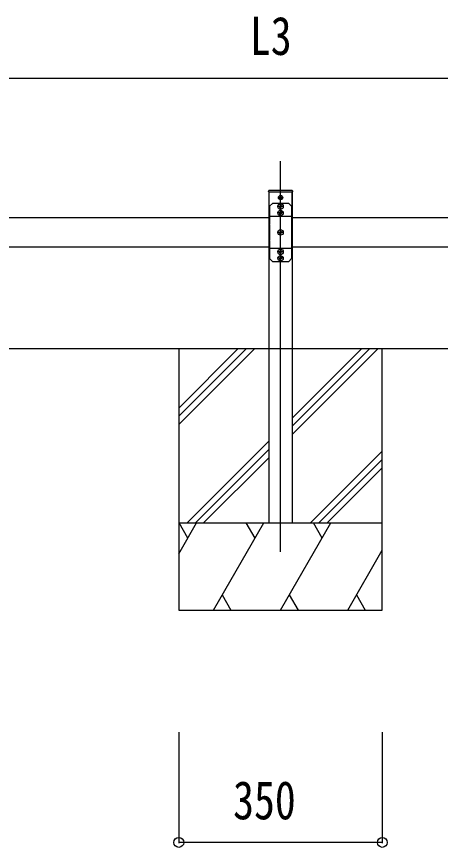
# Model space of a CAD drawing. Units: millimetres, scale not verified. Extents: x -8410 to 8410, y -5941 to 5943.
# Drawn here: x -1529 to -800, y -4326 to -2896 of the extents above; entities that cross this region are included whole.
import ezdxf
from ezdxf.enums import TextEntityAlignment as Align

# ---------------------------------------------------------------- set-up
doc = ezdxf.new("R2010")
doc.units = ezdxf.units.MM
doc.header["$LTSCALE"] = 30
for name, color, linetype in [('0-4_YKK_12', 2, 'Continuous'), ('0-5_YKK_13', 4, 'Continuous'), ('0-6_YKK_A1', 4, 'Continuous'), ('0-7_YKK_D', 6, 'Continuous')]:
    doc.layers.add(name, color=color, linetype=linetype)
doc.styles.add('ＭＳ ゴシック', font='')
doc.styles.get('ＭＳ ゴシック').set_extended_font_data('MS Gothic')

msp = doc.modelspace()

# ---------------------------------------------------------------- linework, layer by layer
at = {"layer": '0-4_YKK_12'}
for p, q in [((-1074.8, -3817.89), (-1074.8, -3145.39)), ((-1078.95, -3207.89), (-1070.65, -3207.89)), ((-1074.8, -3212.04), (-1074.8, -3203.74)), ((-1069.07, -3223.39), (-1080.54, -3223.39)), ((-1074.8, -3229.13), (-1074.8, -3217.66)), ((-1074.8, -3240.13), (-1074.8, -3228.66)), ((-1069.07, -3234.39), (-1080.54, -3234.39)), ((-1069.07, -3267.89), (-1080.54, -3267.89)), ((-1074.8, -3273.63), (-1074.8, -3262.16)), ((-1069.07, -3301.39), (-1080.54, -3301.39)), ((-1074.8, -3307.13), (-1074.8, -3295.66)), ((-1069.07, -3312.39), (-1080.54, -3312.39)), ((-1074.8, -3318.13), (-1074.8, -3306.66))]:
    msp.add_line(p, q, dxfattribs=at)
at = {"layer": '0-5_YKK_13'}
for p, q in [((-1095.3, -3197.89), (-1095.21, -3196.33)), ((-1094.31, -3197.89), (-1095.3, -3197.89)), ((-1094.31, -3197.89), (-1055.3, -3197.89)), ((-1094.21, -3195.39), (-1055.4, -3195.39)), ((-1076.85, -3207.54), (-1076.85, -3208.24)), ((-1076.85, -3207.54), (-1075.65, -3207.54)), ((-1076.85, -3208.24), (-1075.65, -3208.24)), ((-1075.15, -3205.84), (-1074.45, -3205.84)), ((-1075.15, -3205.84), (-1075.15, -3207.04)), ((-1075.15, -3208.74), (-1075.15, -3209.94)), ((-1075.15, -3209.94), (-1074.45, -3209.94)), ((-1074.45, -3205.84), (-1074.45, -3207.04)), ((-1074.45, -3208.74), (-1074.45, -3209.94)), ((-1073.95, -3207.54), (-1072.75, -3207.54)), ((-1073.95, -3208.24), (-1072.75, -3208.24)), ((-1072.75, -3207.54), (-1072.75, -3208.24)), ((-1088.8, -3217.89), (-1093.8, -3222.89)), ((-1093.8, -3222.89), (-1093.8, -3253.18)), ((-1075.52, -3217.89), (-1088.8, -3217.89)), ((-1077.18, -3222.8), (-1076.14, -3222.78)), ((-1077.18, -3223.99), (-1076.14, -3224)), ((-1076.14, -3222.78), (-1075.53, -3222.66)), ((-1076.14, -3224), (-1075.53, -3224.12)), ((-1075.42, -3222.05), (-1075.53, -3222.66)), ((-1075.42, -3224.73), (-1075.53, -3224.12)), ((-1075.4, -3221.02), (-1075.42, -3222.05)), ((-1075.4, -3225.77), (-1075.42, -3224.73)), ((-1074.21, -3221.02), (-1074.19, -3222.05)), ((-1074.21, -3225.77), (-1074.19, -3224.73)), ((-1074.19, -3222.05), (-1074.07, -3222.66)), ((-1074.19, -3224.73), (-1074.07, -3224.12)), ((-1060.8, -3217.89), (-1074.09, -3217.89)), ((-1073.47, -3222.78), (-1074.07, -3222.66)), ((-1073.47, -3224), (-1074.07, -3224.12)), ((-1072.43, -3222.8), (-1073.47, -3222.78)), ((-1072.43, -3223.99), (-1073.47, -3224)), ((-1060.8, -3217.89), (-1055.8, -3222.89)), ((-1055.8, -3222.89), (-1055.8, -3253.18)), ((-1055.8, -3240.29), (-1093.8, -3240.29)), ((-1077.18, -3233.8), (-1076.14, -3233.78)), ((-1077.18, -3234.99), (-1076.14, -3235)), ((-1076.14, -3233.78), (-1075.53, -3233.66)), ((-1076.14, -3235), (-1075.53, -3235.12)), ((-1075.42, -3233.05), (-1075.53, -3233.66)), ((-1075.42, -3235.73), (-1075.53, -3235.12)), ((-1075.4, -3232.02), (-1075.42, -3233.05)), ((-1075.4, -3236.77), (-1075.42, -3235.73)), ((-1074.21, -3232.02), (-1074.19, -3233.05)), ((-1074.21, -3236.77), (-1074.19, -3235.73)), ((-1074.19, -3233.05), (-1074.07, -3233.66)), ((-1074.19, -3235.73), (-1074.07, -3235.12)), ((-1073.47, -3233.78), (-1074.07, -3233.66)), ((-1073.47, -3235), (-1074.07, -3235.12)), ((-1072.43, -3233.8), (-1073.47, -3233.78)), ((-1072.43, -3234.99), (-1073.47, -3235)), ((-1093.8, -3254.61), (-1093.8, -3281.18)), ((-1055.8, -3254.61), (-1055.8, -3281.18)), ((-1077.18, -3267.3), (-1076.14, -3267.28)), ((-1077.18, -3268.49), (-1076.14, -3268.5)), ((-1076.14, -3267.28), (-1075.53, -3267.16)), ((-1076.14, -3268.5), (-1075.53, -3268.62)), ((-1075.42, -3266.55), (-1075.53, -3267.16)), ((-1075.42, -3269.23), (-1075.53, -3268.62)), ((-1075.4, -3265.52), (-1075.42, -3266.55)), ((-1075.4, -3270.27), (-1075.42, -3269.23)), ((-1074.21, -3265.52), (-1074.19, -3266.55)), ((-1074.21, -3270.27), (-1074.19, -3269.23)), ((-1074.19, -3266.55), (-1074.07, -3267.16)), ((-1074.19, -3269.23), (-1074.07, -3268.62)), ((-1073.47, -3267.28), (-1074.07, -3267.16)), ((-1073.47, -3268.5), (-1074.07, -3268.62)), ((-1072.43, -3267.3), (-1073.47, -3267.28)), ((-1072.43, -3268.49), (-1073.47, -3268.5)), ((-1093.8, -3282.61), (-1093.8, -3312.89)), ((-1055.8, -3282.61), (-1055.8, -3312.89)), ((-1055.8, -3295.49), (-1093.8, -3295.49)), ((-1077.18, -3300.8), (-1076.14, -3300.78)), ((-1077.18, -3301.99), (-1076.14, -3302)), ((-1076.14, -3300.78), (-1075.53, -3300.66)), ((-1076.14, -3302), (-1075.53, -3302.12)), ((-1075.42, -3300.05), (-1075.53, -3300.66)), ((-1075.42, -3302.73), (-1075.53, -3302.12)), ((-1075.4, -3299.02), (-1075.42, -3300.05)), ((-1075.4, -3303.77), (-1075.42, -3302.73)), ((-1074.21, -3299.02), (-1074.19, -3300.05)), ((-1074.21, -3303.77), (-1074.19, -3302.73)), ((-1074.19, -3300.05), (-1074.07, -3300.66)), ((-1074.19, -3302.73), (-1074.07, -3302.12)), ((-1073.47, -3300.78), (-1074.07, -3300.66)), ((-1073.47, -3302), (-1074.07, -3302.12)), ((-1072.43, -3300.8), (-1073.47, -3300.78)), ((-1072.43, -3301.99), (-1073.47, -3302)), ((-1088.8, -3317.89), (-1093.8, -3312.89)), ((-1077.18, -3311.8), (-1076.14, -3311.78)), ((-1077.18, -3312.99), (-1076.14, -3313)), ((-1076.14, -3311.78), (-1075.53, -3311.66)), ((-1076.14, -3313), (-1075.53, -3313.12)), ((-1075.42, -3311.05), (-1075.53, -3311.66)), ((-1075.42, -3313.73), (-1075.53, -3313.12)), ((-1075.4, -3310.02), (-1075.42, -3311.05)), ((-1075.4, -3314.77), (-1075.42, -3313.73)), ((-1074.21, -3310.02), (-1074.19, -3311.05)), ((-1074.21, -3314.77), (-1074.19, -3313.73)), ((-1074.19, -3311.05), (-1074.07, -3311.66)), ((-1074.19, -3313.73), (-1074.07, -3313.12)), ((-1073.47, -3311.78), (-1074.07, -3311.66)), ((-1073.47, -3313), (-1074.07, -3313.12)), ((-1072.43, -3311.8), (-1073.47, -3311.78)), ((-1072.43, -3312.99), (-1073.47, -3313)), ((-1060.8, -3317.89), (-1055.8, -3312.89)), ((-1088.8, -3317.89), (-1075.52, -3317.89)), ((-1074.09, -3317.89), (-1060.8, -3317.89))]:
    msp.add_line(p, q, dxfattribs=at)
msp.add_lwpolyline([(-1054.4, -3196.33), (-1054.3, -3197.89), (-1055.3, -3197.89)], dxfattribs=at)
for centre, radius in [((-1074.8, -3207.89), 3.75), ((-1074.8, -3223.39), 4.74), ((-1074.8, -3234.39), 4.74), ((-1074.8, -3267.89), 4.74), ((-1074.8, -3301.39), 4.74), ((-1074.8, -3312.39), 4.74)]:
    msp.add_circle(centre, radius, dxfattribs=at)
for centre, radius, start, end in [((-1094.21, -3196.39), 1, 90, 176.5), ((-1055.4, -3196.39), 1, 3.5, 90), ((-1075.65, -3207.04), 0.5, 270, 0), ((-1075.65, -3208.74), 0.5, 0, 90), ((-1073.95, -3207.04), 0.5, 180, 270), ((-1073.95, -3208.74), 0.5, 90, 180), ((-1074.8, -3223.39), 2.45, 165.9892, 194.0108), ((-1074.8, -3217.19), 1, 224.427, 315.573), ((-1074.8, -3223.39), 2.45, 75.9892, 104.0108), ((-1074.8, -3223.39), 2.45, 255.9892, 284.0108), ((-1074.8, -3223.39), 2.45, 345.9892, 14.0108), ((-1074.8, -3234.39), 2.45, 165.9892, 194.0108), ((-1074.8, -3234.39), 2.45, 75.9892, 104.0108), ((-1074.8, -3234.39), 2.45, 255.9892, 284.0108), ((-1074.8, -3234.39), 2.45, 345.9892, 14.0108), ((-1094.5, -3253.89), 1, 314.427, 45.573), ((-1055.1, -3253.89), 1, 134.427, 225.573), ((-1074.8, -3267.89), 2.45, 165.9892, 194.0108), ((-1074.8, -3267.89), 2.45, 75.9892, 104.0108), ((-1074.8, -3267.89), 2.45, 255.9892, 284.0108), ((-1074.8, -3267.89), 2.45, 345.9892, 14.0108), ((-1094.5, -3281.89), 1, 314.427, 45.573), ((-1055.1, -3281.89), 1, 134.427, 225.573), ((-1074.8, -3301.39), 2.45, 165.9892, 194.0108), ((-1074.8, -3301.39), 2.45, 75.9892, 104.0108), ((-1074.8, -3301.39), 2.45, 345.9892, 14.0108), ((-1074.8, -3312.39), 2.45, 165.9892, 194.0108), ((-1074.8, -3318.59), 1, 44.427, 135.573), ((-1074.8, -3301.39), 2.45, 255.9892, 284.0108), ((-1074.8, -3312.39), 2.45, 75.9892, 104.0108), ((-1074.8, -3312.39), 2.45, 255.9892, 284.0108), ((-1074.8, -3312.39), 2.45, 345.9892, 14.0108)]:
    msp.add_arc(centre, radius, start, end, dxfattribs=at)
at = {"layer": '0-6_YKK_A1'}
for p, q in [((-1094.81, -3197.89), (-1054.8, -3197.89)), ((-1094.81, -3197.89), (-1094.81, -3767.89)), ((-1054.81, -3223.23), (-1054.8, -3197.89)), ((-1054.8, -3197.89), (-1054.8, -3767.89)), ((-1094.81, -3242.89), (-1771.81, -3242.89)), ((-377.81, -3242.89), (-1054.8, -3242.89)), ((-1771.81, -3292.89), (-1094.81, -3292.89)), ((-1054.8, -3292.89), (-377.81, -3292.89)), ((-1745.8, -3467.89), (-403.8, -3467.89)), ((-1249.8, -3467.89), (-1249.8, -3917.89)), ((-1249.8, -3570.24), (-1147.45, -3467.89)), ((-1249.8, -3584.38), (-1133.31, -3467.89)), ((-1249.8, -3598.52), (-1119.17, -3467.89)), ((-1054.8, -3615.66), (-907.04, -3467.89)), ((-1054.8, -3601.51), (-921.18, -3467.89)), ((-1054.8, -3587.37), (-935.32, -3467.89)), ((-899.8, -3917.89), (-899.8, -3467.89)), ((-1235.33, -3767.89), (-1094.81, -3627.37)), ((-1221.18, -3767.89), (-1094.81, -3641.52)), ((-1023.19, -3767.89), (-899.8, -3644.5)), ((-1207.04, -3767.89), (-1094.81, -3655.66)), ((-1009.05, -3767.89), (-899.8, -3658.65)), ((-994.91, -3767.89), (-899.8, -3672.79)), ((-1249.8, -3821.01), (-1219.14, -3767.89)), ((-1249.8, -3767.89), (-899.8, -3767.89)), ((-1234.14, -3793.88), (-1249.14, -3767.89)), ((-1190.27, -3917.89), (-1103.67, -3767.89)), ((-1118.67, -3793.88), (-1133.67, -3767.89)), ((-1094.8, -3767.89), (-1054.8, -3767.89)), ((-1074.8, -3917.89), (-988.2, -3767.89)), ((-1003.2, -3793.87), (-1018.2, -3767.89)), ((-959.33, -3917.89), (-899.8, -3814.79)), ((-1175.27, -3891.91), (-1160.27, -3917.89)), ((-1059.8, -3891.91), (-1044.8, -3917.89)), ((-944.33, -3891.91), (-929.33, -3917.89)), ((-1249.8, -3917.89), (-899.8, -3917.89))]:
    msp.add_line(p, q, dxfattribs=at)
at = {"layer": '0-7_YKK_D'}
for p, q in [((-2501.81, -3002.14), (352.19, -3002.14)), ((-1249.8, -4128.08), (-1249.8, -4318.89)), ((-899.8, -4128.08), (-899.8, -4318.89)), ((-899.8, -4317.89), (-1249.8, -4317.89))]:
    msp.add_line(p, q, dxfattribs=at)
for centre in [(-1249.8, -4317.89), (-899.8, -4317.89)]:
    msp.add_circle(centre, 8.5, dxfattribs=at)

# ---------------------------------------------------------------- texts
at = {"layer": '0-7_YKK_D', "style": 'ＭＳ ゴシック', "width": 0.8}
for s, p in [('L3', (-1127.61, -2982.14)), ('350', (-1156.4, -4297.89))]:
    msp.add_text(s, height=65.98, dxfattribs=at).set_placement(p, align=Align.BOTTOM_LEFT)

doc.saveas('drawing.dxf')
